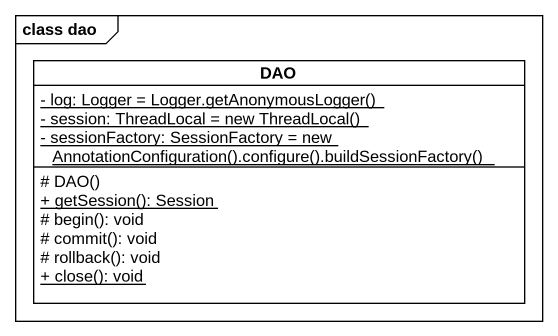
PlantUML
@startuml
mainframe class dao
hide circle
hide empty members
skinparam classAttributeIconSize 0
class DAO {
  {static} {field} - log: Logger = Logger.getAnonymousLogger()
  {static} {field} - session: ThreadLocal = new ThreadLocal()
  {static} {field} - sessionFactory: SessionFactory = new AnnotationConfiguration().configure().buildSessionFactory()
  # DAO()
  {static} + getSession(): Session
  # begin(): void
  # commit(): void
  # rollback(): void
  {static} + close(): void
}
@enduml
